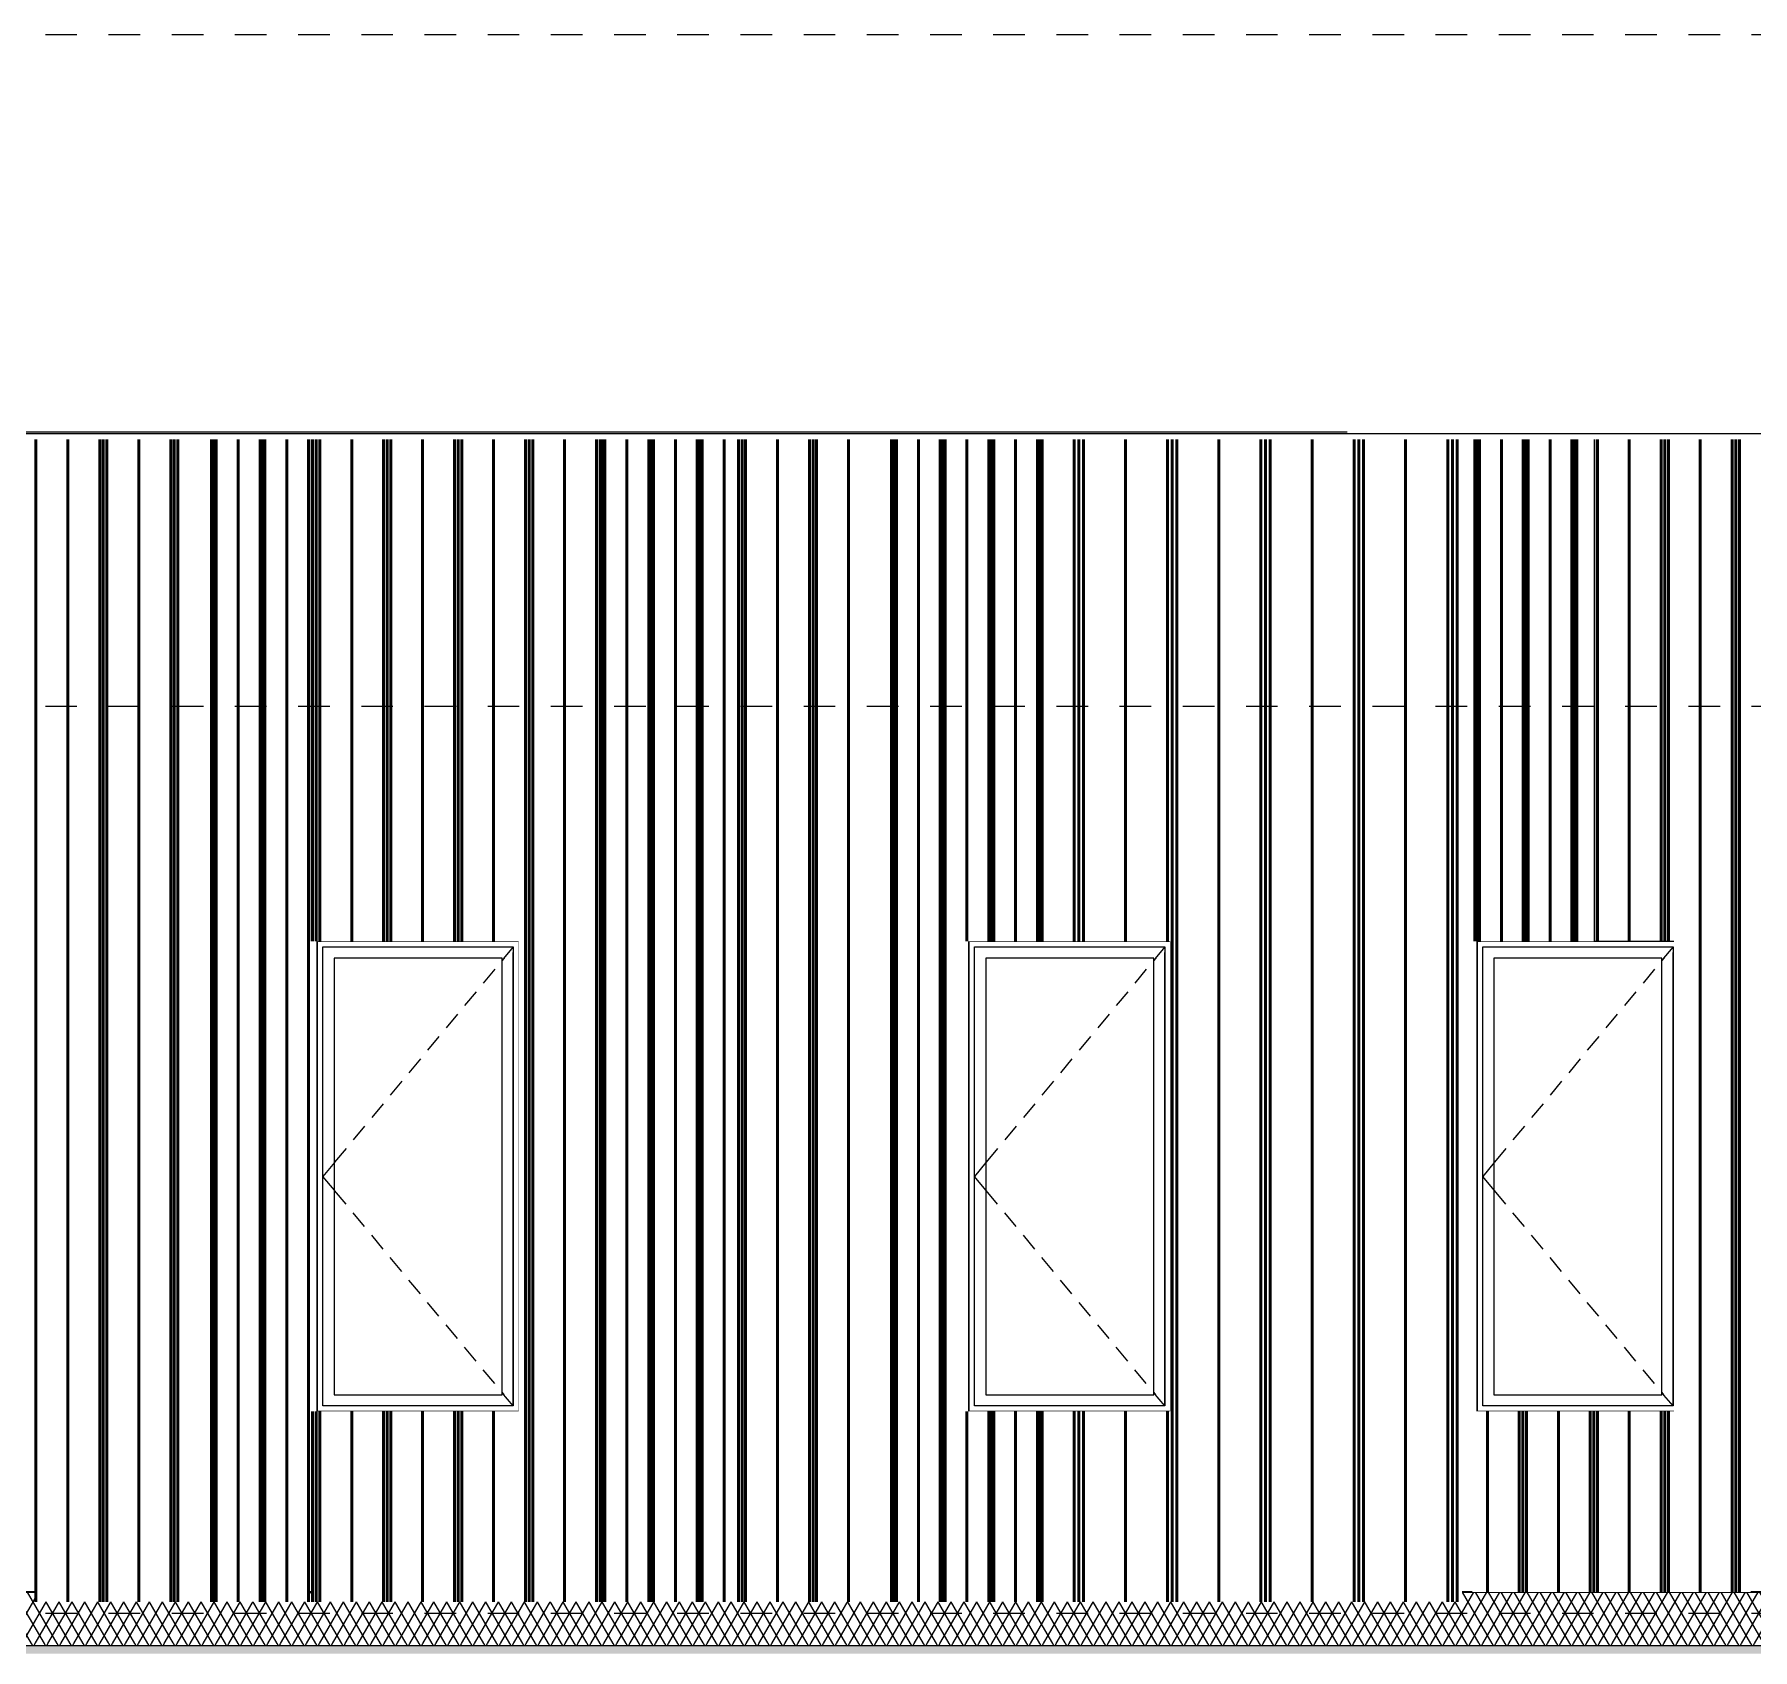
# Model space of a CAD drawing. Header units: millimetres. Extents: x -46169 to 174149, y -86316 to 18123.
# Drawn here: x 151737 to 159411, y -66892 to -59679 of the extents above; entities that cross this region are included whole.
import ezdxf

# ---------------------------------------------------------------- set-up
doc = ezdxf.new("R2010")
doc.units = ezdxf.units.MM
doc.header["$MEASUREMENT"] = 0
doc.linetypes.add('Dashed', pattern=[2822.222233, 1411.111116, -1411.111116])
doc.linetypes.add('Wipeout_Contour', pattern=[1000, 0, -1000])
for name, color, linetype, lineweight, true_color in [('0_Pen_No__105', 7, 'Continuous', 15, 0xa6a6a6), ('A-20-M_Roof_Pen_No__53', 7, 'Continuous', 35, 0x444444), ('New_A-20-M_Roof_Pen_No__149', 7, 'Continuous', 0, 0x2a2a2a), ('New_A-20-M_Roof_Pen_No__81', 7, 'Continuous', 20, 0x6a6a6a)]:
    doc.layers.add(name, color=color, linetype=linetype, lineweight=lineweight, true_color=true_color)
for name, color, linetype in [('A-20-M_Roof', 7, 'Continuous'), ('A-95-M_Elevation Hatch', 7, 'Continuous'), ('New_A-20-M_Roof', 7, 'Continuous'), ('New_A-25-M_Wall_Ext', 7, 'Continuous'), ('New_ArchiCAD Windows', 7, 'Continuous')]:
    doc.layers.add(name, color=color, linetype=linetype)
for name, color, linetype, lineweight in [('A-20-M_Roof_Pen_No__85', 8, 'Continuous', 20), ('A-95-M_Elevation Hatch_Pen_No__22', 8, 'Continuous', 50), ('New_A-20-M_Roof_Pen_No__85', 8, 'Continuous', 20), ('New_A-25-M_Wall_Ext_Pen_No__87', 8, 'Continuous', 20), ('New_ArchiCAD Windows_Pen_No__101', 252, 'Continuous', 15), ('New_ArchiCAD Windows_Pen_No__3', 7, 'Continuous', 18), ('New_ArchiCAD Windows_Pen_No__87', 8, 'Continuous', 20)]:
    doc.layers.add(name, color=color, linetype=linetype, lineweight=lineweight)
pattern_1 = [(60, (165992.32, -78878.83), (-43.30127, 25), []), (120, (165992.32, -78878.83), (43.30127, 25), [])]
pattern_2 = [(90, (166008.17, -78878.83), (-317, 0), []), (90, (165992.32, -78878.83), (-317, 0), []), (90, (165976.47, -78878.83), (-317, 0), []), (90, (166150.82, -78623.83), (-158.5, 0), [])]
pattern_3 = [(90, (166003.17, -78878.83), (-217, 0), []), (90, (165992.32, -78878.83), (-217, 0), []), (90, (165981.47, -78878.83), (-217, 0), []), (90, (166100.82, -78623.83), (-108.5, 0), [])]

# ---------------------------------------------------------------- blocks, each defined once
blk = doc.blocks.new('Section Elem_31_3', base_point=(165992.3, -78878.8))
at = {"color": 254, "linetype": 'Wipeout_Contour', "lineweight": 0, "ltscale": 818190.574748}
blk.add_wipeout([(157600.6, -61455.8), (147579.2, -61455.8), (147579.2, -61461.6), (147876, -61461.6), (157600.6, -61461.6)], dxfattribs=at).dxf.layer = 'New_A-25-M_Wall_Ext'
at = {"layer": 'New_A-25-M_Wall_Ext_Pen_No__87', "linetype": 'Continuous'}
blk.add_line((157600.6, -61455.8), (147579.2, -61455.8), dxfattribs=at)
blk = doc.blocks.new('Section Elem_32_3', base_point=(165992.3, -78878.8))
at = {"layer": 'New_A-25-M_Wall_Ext_Pen_No__87', "linetype": 'Continuous'}
blk.add_line((147637.3, -61461.6), (165902.7, -61461.6), dxfattribs=at)
at = {"color": 254, "linetype": 'Wipeout_Contour', "lineweight": 0, "ltscale": 664606.968308}
blk.add_wipeout([(153000.5, -63728.8), (153000.5, -65828.8), (153000.6, -65828.8), (153000.6, -63728.8)], dxfattribs=at).dxf.layer = 'New_A-25-M_Wall_Ext'
at = {"color": 254, "linetype": 'Wipeout_Contour', "lineweight": 0, "ltscale": 675341.635822}
blk.add_wipeout([(155910.8, -63728.8), (155910.7, -63728.8), (155910.7, -65828.8), (155910.8, -65828.8)], dxfattribs=at).dxf.layer = 'New_A-25-M_Wall_Ext'
blk = doc.blocks.new('Section Elem_34_3', base_point=(165992.3, -78878.8))
at = {"color": 254, "linetype": 'Wipeout_Contour', "lineweight": 0, "ltscale": 830445.753859}
blk.add_wipeout([(153000.6, -63778.8), (153000.6, -65778.8), (153025.6, -65778.8), (153025.6, -63803.8), (153025.6, -63778.8)], dxfattribs=at).dxf.layer = 'New_ArchiCAD Windows'
at = {"color": 254, "linetype": 'Wipeout_Contour', "lineweight": 0, "ltscale": 667876.409744}
blk.add_wipeout([(153900.5, -63778.8), (153875.6, -63778.8), (153875.6, -65778.8), (153900.5, -65778.8)], dxfattribs=at).dxf.layer = 'New_ArchiCAD Windows'
at = {"color": 254, "linetype": 'Wipeout_Contour', "lineweight": 0, "ltscale": 1495289.84867406}
blk.add_wipeout([(153900.5, -63728.8), (153000.6, -63728.8), (153000.6, -63778.8), (153025.6, -63778.8), (153025.6, -63753.8), (153192.9, -63753.8), (153875.6, -63753.8), (153875.6, -63778.8), (153900.5, -63778.8)], dxfattribs=at).dxf.layer = 'New_ArchiCAD Windows'
at = {"color": 254, "linetype": 'Wipeout_Contour', "lineweight": 0, "ltscale": 1335698.484461944}
blk.add_wipeout([(153000.6, -65778.8), (153000.6, -65828.8), (153900.5, -65828.8), (153900.5, -65778.8), (153875.6, -65778.8), (153875.6, -65803.8), (153025.6, -65803.8), (153025.6, -65778.8)], dxfattribs=at).dxf.layer = 'New_ArchiCAD Windows'
at = {"color": 254, "linetype": 'Wipeout_Contour', "lineweight": 0, "ltscale": 664789.691957}
blk.add_wipeout([(153075.6, -65753.8), (153075.6, -63803.8), (153025.6, -63803.8), (153025.6, -65753.8)], dxfattribs=at).dxf.layer = 'New_ArchiCAD Windows'
at = {"color": 254, "linetype": 'Wipeout_Contour', "lineweight": 0, "ltscale": 667737.739931}
blk.add_wipeout([(153825.6, -63803.8), (153825.6, -65753.8), (153875.6, -65753.8), (153875.6, -63803.8)], dxfattribs=at).dxf.layer = 'New_ArchiCAD Windows'
at = {"color": 254, "linetype": 'Wipeout_Contour', "lineweight": 0, "ltscale": 997082.467135}
blk.add_wipeout([(153875.6, -63753.8), (153025.6, -63753.8), (153025.6, -63803.8), (153075.6, -63803.8), (153825.6, -63803.8), (153875.6, -63803.8)], dxfattribs=at).dxf.layer = 'New_ArchiCAD Windows'
at = {"color": 254, "linetype": 'Wipeout_Contour', "lineweight": 0, "ltscale": 1001709.716392498}
blk.add_wipeout([(153025.6, -65753.8), (153025.6, -65803.8), (153875.6, -65803.8), (153875.6, -65753.8), (153825.6, -65753.8), (153075.6, -65753.8)], dxfattribs=at).dxf.layer = 'New_ArchiCAD Windows'
at = {"layer": 'New_ArchiCAD Windows_Pen_No__101', "linetype": 'Continuous'}
for p, q in [((153000.6, -63728.8), (153000.6, -63778.8)), ((153025.6, -63803.8), (153025.6, -63753.8)), ((153025.6, -63753.8), (153875.6, -63753.8)), ((153875.6, -63753.8), (153875.6, -63803.8)), ((153875.6, -63753.8), (153875.6, -63778.8)), ((153000.6, -63778.8), (153000.6, -65778.8)), ((153025.6, -65753.8), (153025.6, -63803.8)), ((153875.6, -65778.8), (153875.6, -63778.8)), ((153875.6, -63803.8), (153875.6, -65753.8)), ((153025.6, -65803.8), (153025.6, -65753.8)), ((153875.6, -65753.8), (153875.6, -65803.8)), ((153000.6, -65778.8), (153000.6, -65828.8)), ((153875.6, -65803.8), (153025.6, -65803.8)), ((153875.6, -65803.8), (153875.6, -65778.8))]:
    blk.add_line(p, q, dxfattribs=at)
at = {"layer": 'New_ArchiCAD Windows_Pen_No__87', "linetype": 'Continuous'}
for p, q in [((153000.5, -63728.8), (153900.5, -63728.8)), ((153000.5, -65828.8), (153000.5, -63728.8)), ((153900.5, -63728.8), (153900.5, -65828.8)), ((153900.5, -65828.8), (153000.5, -65828.8))]:
    blk.add_line(p, q, dxfattribs=at)
at = {"color": 254, "linetype": 'Wipeout_Contour', "lineweight": 0, "ltscale": 666263.692867}
blk.add_wipeout([(153825.6, -63803.8), (153075.6, -63803.8), (153075.6, -65753.8), (153825.6, -65753.8)], dxfattribs=at).dxf.layer = 'New_ArchiCAD Windows'
at = {"layer": 'New_ArchiCAD Windows_Pen_No__101', "linetype": 'Continuous'}
for p, q in [((153075.6, -63803.8), (153075.6, -65753.8)), ((153825.6, -63803.8), (153075.6, -63803.8)), ((153825.6, -65753.8), (153825.6, -63803.8)), ((153075.6, -65753.8), (153825.6, -65753.8))]:
    blk.add_line(p, q, dxfattribs=at)
at = {"layer": 'New_ArchiCAD Windows_Pen_No__3', "linetype": 'Continuous'}
for p, q in [((153875.6, -63753.8), (153824.5, -63815.4)), ((153792.6, -63853.9), (153741.5, -63915.5)), ((153709.6, -63954), (153658.5, -64015.5)), ((153626.6, -64054), (153575.6, -64115.6)), ((153543.6, -64154.1), (153492.6, -64215.7)), ((153460.7, -64254.2), (153409.6, -64315.8)), ((153377.7, -64354.2), (153326.6, -64415.8)), ((153294.7, -64454.3), (153243.6, -64515.9)), ((153211.7, -64554.4), (153160.6, -64616)), ((153128.7, -64654.4), (153077.7, -64716)), ((153076.6, -64717.3), (153025.6, -64778.8)), ((153076.6, -64840.4), (153025.6, -64778.8)), ((153128.7, -64903.2), (153077.7, -64841.6)), ((153211.7, -65003.3), (153160.6, -64941.7)), ((153294.7, -65103.4), (153243.6, -65041.8)), ((153377.7, -65203.4), (153326.6, -65141.8)), ((153460.7, -65303.5), (153409.6, -65241.9)), ((153543.6, -65403.6), (153492.6, -65342)), ((153626.6, -65503.6), (153575.6, -65442)), ((153709.6, -65603.7), (153658.5, -65542.1)), ((153792.6, -65703.8), (153741.5, -65642.2)), ((153875.6, -65803.8), (153824.5, -65742.3))]:
    blk.add_line(p, q, dxfattribs=at)
blk = doc.blocks.new('Section Elem_35_3', base_point=(165992.3, -78878.8))
at = {"color": 254, "linetype": 'Wipeout_Contour', "lineweight": 0, "ltscale": 1013102.241583564}
blk.add_wipeout([(155910.8, -63778.8), (155910.8, -65778.8), (155935.8, -65778.8), (155935.8, -65753.8), (155935.8, -63803.8), (155935.8, -63778.8)], dxfattribs=at).dxf.layer = 'New_ArchiCAD Windows'
at = {"color": 254, "linetype": 'Wipeout_Contour', "lineweight": 0, "ltscale": 678620.247784}
blk.add_wipeout([(156810.7, -63778.8), (156785.8, -63778.8), (156785.8, -65778.8), (156810.7, -65778.8)], dxfattribs=at).dxf.layer = 'New_ArchiCAD Windows'
at = {"color": 254, "linetype": 'Wipeout_Contour', "lineweight": 0, "ltscale": 1350888.944464685}
blk.add_wipeout([(156810.7, -63728.8), (155910.8, -63728.8), (155910.8, -63778.8), (155935.8, -63778.8), (155935.8, -63753.8), (156785.8, -63753.8), (156785.8, -63778.8), (156810.7, -63778.8)], dxfattribs=at).dxf.layer = 'New_ArchiCAD Windows'
at = {"color": 254, "linetype": 'Wipeout_Contour', "lineweight": 0, "ltscale": 1357126.848406341}
blk.add_wipeout([(155910.8, -65778.8), (155910.8, -65828.8), (156810.7, -65828.8), (156810.7, -65778.8), (156785.8, -65778.8), (156785.8, -65803.8), (155935.8, -65803.8), (155935.8, -65778.8)], dxfattribs=at).dxf.layer = 'New_ArchiCAD Windows'
at = {"color": 254, "linetype": 'Wipeout_Contour', "lineweight": 0, "ltscale": 675524.894413}
blk.add_wipeout([(155985.8, -65753.8), (155985.8, -63803.8), (155935.8, -63803.8), (155935.8, -65753.8)], dxfattribs=at).dxf.layer = 'New_ArchiCAD Windows'
at = {"color": 254, "linetype": 'Wipeout_Contour', "lineweight": 0, "ltscale": 678481.199121}
blk.add_wipeout([(156735.8, -63803.8), (156735.8, -65753.8), (156785.8, -65753.8), (156785.8, -63803.8)], dxfattribs=at).dxf.layer = 'New_ArchiCAD Windows'
at = {"color": 254, "linetype": 'Wipeout_Contour', "lineweight": 0, "ltscale": 1013228.158858933}
blk.add_wipeout([(156785.8, -63753.8), (155935.8, -63753.8), (155935.8, -63803.8), (155985.8, -63803.8), (156735.8, -63803.8), (156785.8, -63803.8)], dxfattribs=at).dxf.layer = 'New_ArchiCAD Windows'
at = {"color": 254, "linetype": 'Wipeout_Contour', "lineweight": 0, "ltscale": 1017782.005306421}
blk.add_wipeout([(155935.8, -65803.8), (156785.8, -65803.8), (156785.8, -65753.8), (156735.8, -65753.8), (155985.8, -65753.8), (155935.8, -65753.8)], dxfattribs=at).dxf.layer = 'New_ArchiCAD Windows'
at = {"layer": 'New_ArchiCAD Windows_Pen_No__101', "linetype": 'Continuous'}
for p, q in [((155910.8, -63728.8), (155910.8, -63778.8)), ((155935.8, -63803.8), (155935.8, -63753.8)), ((155935.8, -63753.8), (156785.8, -63753.8)), ((156785.8, -63753.8), (156785.8, -63803.8)), ((156785.8, -63753.8), (156785.8, -63778.8)), ((155910.8, -63778.8), (155910.8, -65778.8)), ((155935.8, -65753.8), (155935.8, -63803.8)), ((156785.8, -65778.8), (156785.8, -63778.8)), ((156785.8, -63803.8), (156785.8, -65753.8)), ((155935.8, -65803.8), (155935.8, -65753.8)), ((156785.8, -65753.8), (156785.8, -65803.8)), ((155910.8, -65778.8), (155910.8, -65828.8)), ((156785.8, -65803.8), (155935.8, -65803.8)), ((156785.8, -65803.8), (156785.8, -65778.8))]:
    blk.add_line(p, q, dxfattribs=at)
at = {"layer": 'New_ArchiCAD Windows_Pen_No__87', "linetype": 'Continuous'}
for p, q in [((155910.7, -65828.8), (155910.7, -63728.8)), ((155910.7, -63728.8), (156810.7, -63728.8)), ((156810.7, -63728.8), (156810.7, -65828.8)), ((156810.7, -65828.8), (155910.7, -65828.8))]:
    blk.add_line(p, q, dxfattribs=at)
at = {"color": 254, "linetype": 'Wipeout_Contour', "lineweight": 0, "ltscale": 677003.025435}
blk.add_wipeout([(155985.8, -65753.8), (156735.8, -65753.8), (156735.8, -63803.8), (155985.8, -63803.8)], dxfattribs=at).dxf.layer = 'New_ArchiCAD Windows'
at = {"layer": 'New_ArchiCAD Windows_Pen_No__101', "linetype": 'Continuous'}
for p, q in [((155985.8, -63803.8), (155985.8, -65753.8)), ((156735.8, -63803.8), (155985.8, -63803.8)), ((156735.8, -65753.8), (156735.8, -63803.8)), ((155985.8, -65753.8), (156735.8, -65753.8))]:
    blk.add_line(p, q, dxfattribs=at)
at = {"layer": 'New_ArchiCAD Windows_Pen_No__3', "linetype": 'Continuous'}
for p, q in [((156785.8, -63753.8), (156734.7, -63815.4)), ((156702.8, -63853.9), (156651.7, -63915.5)), ((156619.8, -63954), (156568.7, -64015.5)), ((156536.8, -64054), (156485.7, -64115.6)), ((156453.8, -64154.1), (156402.8, -64215.7)), ((156370.8, -64254.2), (156319.8, -64315.8)), ((156287.9, -64354.2), (156236.8, -64415.8)), ((156204.9, -64454.3), (156153.8, -64515.9)), ((156121.9, -64554.4), (156070.8, -64616)), ((156038.9, -64654.4), (155987.8, -64716)), ((155986.8, -64717.3), (155935.8, -64778.8)), ((155986.8, -64840.4), (155935.8, -64778.8)), ((156038.9, -64903.2), (155987.8, -64841.6)), ((156121.9, -65003.3), (156070.8, -64941.7)), ((156204.9, -65103.4), (156153.8, -65041.8)), ((156287.9, -65203.4), (156236.8, -65141.8)), ((156370.8, -65303.5), (156319.8, -65241.9)), ((156453.8, -65403.6), (156402.8, -65342)), ((156536.8, -65503.6), (156485.7, -65442)), ((156619.8, -65603.7), (156568.7, -65542.1)), ((156702.8, -65703.8), (156651.7, -65642.2)), ((156785.8, -65803.8), (156734.7, -65742.3))]:
    blk.add_line(p, q, dxfattribs=at)
blk = doc.blocks.new('Section Elem_36_3', base_point=(165992.3, -78878.8))
at = {"color": 254, "linetype": 'Wipeout_Contour', "lineweight": 0, "ltscale": 1025690.849709831}
blk.add_wipeout([(158180.4, -63778.8), (158180.4, -65778.8), (158205.3, -65778.8), (158205.3, -65753.8), (158205.3, -63803.8), (158205.3, -63778.8)], dxfattribs=at).dxf.layer = 'New_ArchiCAD Windows'
at = {"color": 254, "linetype": 'Wipeout_Contour', "lineweight": 0, "ltscale": 687019.370348}
blk.add_wipeout([(159080.3, -63778.8), (159055.4, -63778.8), (159055.4, -65778.8), (159080.3, -65778.8)], dxfattribs=at).dxf.layer = 'New_ArchiCAD Windows'
at = {"color": 254, "linetype": 'Wipeout_Contour', "lineweight": 0, "ltscale": 1367718.639658653}
blk.add_wipeout([(158180.4, -63778.8), (158205.3, -63778.8), (158205.3, -63753.8), (159055.4, -63753.8), (159055.4, -63778.8), (159080.3, -63778.8), (159080.3, -63728.8), (158180.4, -63728.8)], dxfattribs=at).dxf.layer = 'New_ArchiCAD Windows'
at = {"color": 254, "linetype": 'Wipeout_Contour', "lineweight": 0, "ltscale": 1373880.132222414}
blk.add_wipeout([(158180.4, -65778.8), (158180.4, -65828.8), (159080.3, -65828.8), (159080.3, -65778.8), (159055.4, -65778.8), (159055.4, -65803.8), (158205.3, -65803.8), (158205.3, -65778.8)], dxfattribs=at).dxf.layer = 'New_ArchiCAD Windows'
at = {"color": 254, "linetype": 'Wipeout_Contour', "lineweight": 0, "ltscale": 683917.562652}
blk.add_wipeout([(158255.3, -65753.8), (158255.3, -63803.8), (158205.3, -63803.8), (158205.3, -65753.8)], dxfattribs=at).dxf.layer = 'New_ArchiCAD Windows'
at = {"color": 254, "linetype": 'Wipeout_Contour', "lineweight": 0, "ltscale": 686880.038723}
blk.add_wipeout([(159005.3, -63803.8), (159005.3, -65753.8), (159055.3, -65753.8), (159055.3, -63803.8)], dxfattribs=at).dxf.layer = 'New_ArchiCAD Windows'
at = {"color": 254, "linetype": 'Wipeout_Contour', "lineweight": 0, "ltscale": 514097.861819}
blk.add_wipeout([(159055.4, -63803.8), (159055.4, -63778.8), (159055.3, -63753.8)], dxfattribs=at).dxf.layer = 'New_ArchiCAD Windows'
at = {"color": 254, "linetype": 'Wipeout_Contour', "lineweight": 0, "ltscale": 516360.971211}
blk.add_wipeout([(159055.3, -65753.8), (159055.4, -65803.8), (159055.4, -65778.8)], dxfattribs=at).dxf.layer = 'New_ArchiCAD Windows'
at = {"color": 254, "linetype": 'Wipeout_Contour', "lineweight": 0, "ltscale": 1025849.676412096}
blk.add_wipeout([(159055.3, -63753.8), (158205.3, -63753.8), (158205.3, -63803.8), (158255.3, -63803.8), (159005.3, -63803.8), (159055.3, -63803.8)], dxfattribs=at).dxf.layer = 'New_ArchiCAD Windows'
at = {"color": 254, "linetype": 'Wipeout_Contour', "lineweight": 0, "ltscale": 1030347.740369271}
blk.add_wipeout([(158205.3, -65803.8), (159055.3, -65803.8), (159055.3, -65753.8), (159005.3, -65753.8), (158255.3, -65753.8), (158205.3, -65753.8)], dxfattribs=at).dxf.layer = 'New_ArchiCAD Windows'
at = {"layer": 'New_ArchiCAD Windows_Pen_No__101', "linetype": 'Continuous'}
for p, q in [((158180.4, -63728.8), (158180.4, -63778.8)), ((158205.3, -63803.8), (158205.3, -63753.8)), ((158205.3, -63753.8), (159055.3, -63753.8)), ((159055.3, -63753.8), (159055.3, -63803.8)), ((159055.4, -63753.8), (159055.4, -63778.8)), ((158180.4, -63778.8), (158180.4, -65778.8)), ((158205.3, -65753.8), (158205.3, -63803.8)), ((159055.3, -63803.8), (159055.3, -65753.8)), ((159055.4, -65778.8), (159055.4, -63778.8)), ((158205.3, -65803.8), (158205.3, -65753.8)), ((159055.3, -65753.8), (159055.3, -65803.8)), ((158180.4, -65778.8), (158180.4, -65828.8)), ((159055.3, -65803.8), (158205.3, -65803.8)), ((159055.4, -65803.8), (159055.4, -65778.8))]:
    blk.add_line(p, q, dxfattribs=at)
at = {"layer": 'New_ArchiCAD Windows_Pen_No__87', "linetype": 'Continuous'}
for p, q in [((158180.3, -63728.8), (159080.3, -63728.8)), ((158180.3, -65828.8), (158180.3, -63728.8)), ((159080.3, -63728.8), (159080.3, -65828.8)), ((159080.3, -65828.8), (158180.3, -65828.8))]:
    blk.add_line(p, q, dxfattribs=at)
at = {"color": 254, "linetype": 'Wipeout_Contour', "lineweight": 0, "ltscale": 685398.780605}
blk.add_wipeout([(158255.3, -65753.8), (159005.3, -65753.8), (159005.3, -63803.8), (158255.3, -63803.8)], dxfattribs=at).dxf.layer = 'New_ArchiCAD Windows'
at = {"layer": 'New_ArchiCAD Windows_Pen_No__101', "linetype": 'Continuous'}
for p, q in [((158255.3, -63803.8), (158255.3, -65753.8)), ((159005.3, -63803.8), (158255.3, -63803.8)), ((159005.3, -65753.8), (159005.3, -63803.8)), ((158255.3, -65753.8), (159005.3, -65753.8))]:
    blk.add_line(p, q, dxfattribs=at)
at = {"layer": 'New_ArchiCAD Windows_Pen_No__3', "linetype": 'Continuous'}
for p, q in [((159055.3, -63753.8), (159004.3, -63815.4)), ((158972.4, -63853.9), (158921.3, -63915.5)), ((158889.4, -63954), (158838.3, -64015.5)), ((158806.4, -64054), (158755.3, -64115.6)), ((158723.4, -64154.1), (158672.3, -64215.7)), ((158640.4, -64254.2), (158589.4, -64315.8)), ((158557.4, -64354.2), (158506.4, -64415.8)), ((158474.5, -64454.3), (158423.4, -64515.9)), ((158391.5, -64554.4), (158340.4, -64616)), ((158308.5, -64654.4), (158257.4, -64716)), ((158256.4, -64717.3), (158205.3, -64778.8)), ((158256.4, -64840.4), (158205.3, -64778.8)), ((158308.5, -64903.2), (158257.4, -64841.6)), ((158391.5, -65003.3), (158340.4, -64941.7)), ((158474.5, -65103.4), (158423.4, -65041.8)), ((158557.4, -65203.4), (158506.4, -65141.8)), ((158640.4, -65303.5), (158589.4, -65241.9)), ((158723.4, -65403.6), (158672.3, -65342)), ((158806.4, -65503.6), (158755.3, -65442)), ((158889.4, -65603.7), (158838.3, -65542.1)), ((158972.4, -65703.8), (158921.3, -65642.2)), ((159055.3, -65803.8), (159004.3, -65742.3))]:
    blk.add_line(p, q, dxfattribs=at)
blk = doc.blocks.new('Section Elem_163_3', base_point=(165992.3, -78878.8))
at = {"color": 254, "linetype": 'Wipeout_Contour', "lineweight": 0, "ltscale": 679114.353024}
blk.add_wipeout([(166087, -66864.8), (145921.8, -66864.8), (145921.8, -66874.8), (166087, -66874.8)], dxfattribs=at).dxf.layer = 'New_A-20-M_Roof'
at = {"layer": 'New_A-20-M_Roof_Pen_No__81', "linetype": 'Continuous', "lineweight": 0, "true_color": 0x353535}
blk.add_hatch(color=250, dxfattribs=at).paths.add_polyline_path([(145921.8, -66874.8), (145921.8, -66909.8), (166087, -66909.8), (166087, -66874.8)])
at = {"layer": 'New_A-20-M_Roof_Pen_No__85', "linetype": 'Continuous'}
h = blk.add_hatch(dxfattribs=at)
h.set_pattern_fill('Batt_Insulation_0003', color=256, style=0, pattern_type=2)
h.set_pattern_definition(pattern_1)
h.paths.add_polyline_path([(166087, -66864.8), (145921.8, -66864.8), (145921.8, -66874.8), (166087, -66874.8)])
at = {"layer": 'New_A-20-M_Roof_Pen_No__149', "linetype": 'Continuous'}
blk.add_line((166087, -66874.8), (145921.8, -66874.8), dxfattribs=at)
blk = doc.blocks.new('Section Elem_164_3', base_point=(165992.3, -78878.8))
at = {"color": 254, "linetype": 'Wipeout_Contour', "lineweight": 0, "ltscale": 1157413.608087507}
blk.add_wipeout([(147029.6, -66599.8), (147019.2, -66600.1), (151217.4, -66635), (159709.1, -66635), (159709.1, -66600.2), (147272, -66600.2), (147272, -66599.8)], dxfattribs=at).dxf.layer = 'A-20-M_Roof'
at = {"color": 254, "linetype": 'Wipeout_Contour', "lineweight": 0, "ltscale": 1367335.204465467}
blk.add_wipeout([(147754.1, -66864.8), (166087, -66864.8), (166087, -66679.5), (166087, -66613.6), (164879.3, -66635), (151217.4, -66635), (148789.7, -66631.6), (147754.1, -66631.9)], dxfattribs=at).dxf.layer = 'A-20-M_Roof'
at = {"layer": 'A-20-M_Roof_Pen_No__85', "linetype": 'Continuous'}
h = blk.add_hatch(dxfattribs=at)
h.set_pattern_fill('Batt_Insulation_0003', color=256, style=0, pattern_type=2)
h.set_pattern_definition(pattern_1)
h.paths.add_polyline_path([(147754.1, -66864.8), (166087, -66864.8), (166087, -66679.5), (166087, -66613.6), (164879.3, -66635), (151217.4, -66635), (148789.7, -66631.6), (147754.1, -66631.9)])
at = {"layer": 'A-20-M_Roof_Pen_No__53', "linetype": 'Continuous', "flags": 128}
blk.add_lwpolyline([(166087, -66613.6), (164879.3, -66635), (151217.4, -66635), (148789.7, -66631.6), (147754.1, -66631.9)], dxfattribs=at)
blk = doc.blocks.new('A04 Atrium Longitudinal Section_STORY_MARKER', base_point=(165992.3, -78878.8))
at = {"layer": '0_Pen_No__105', "linetype": 'Dashed', "ltscale": 0.1}
for p, q in [((140779.4, -59678.8), (170486.5, -59678.8)), ((140779.4, -62678.8), (170486.5, -62678.8)), ((140779.4, -66728.8), (170486.5, -66728.8))]:
    blk.add_line(p, q, dxfattribs=at)

msp = doc.modelspace()

# ---------------------------------------------------------------- block references
at = {"layer": 'New_A-20-M_Roof'}
msp.add_blockref('Section Elem_163_3', (165992.3, -78878.8), dxfattribs=at)
at = {"layer": 'New_A-25-M_Wall_Ext'}
msp.add_blockref('Section Elem_31_3', (165992.3, -78878.8), dxfattribs=at)

# ---------------------------------------------------------------- next in the draw order: block references
at = {"layer": 'A-20-M_Roof'}
msp.add_blockref('Section Elem_164_3', (165992.3, -78878.8), dxfattribs=at)
at = {"layer": 'New_A-25-M_Wall_Ext'}
msp.add_blockref('Section Elem_32_3', (165992.3, -78878.8), dxfattribs=at)

# ---------------------------------------------------------------- next in the draw order: block references
at = {"layer": 'New_ArchiCAD Windows'}
for name in ['Section Elem_34_3', 'Section Elem_35_3', 'Section Elem_36_3']:
    msp.add_blockref(name, (165992.3, -78878.8), dxfattribs=at)

# ---------------------------------------------------------------- next in the draw order: wipeouts: each hides what was drawn before it
at = {"color": 254, "linetype": 'Wipeout_Contour', "lineweight": 0, "ltscale": 1332071.932225183}
msp.add_wipeout([(154257.6, -61487.8), (154257.6, -66678.8), (152979.1, -66678.8), (152979.1, -65828.8), (153900.5, -65828.8), (153900.5, -63728.8), (152968.2, -63728.8), (152968.2, -61487.8)], dxfattribs=at).dxf.layer = 'A-95-M_Elevation Hatch'
at = {"color": 254, "linetype": 'Wipeout_Contour', "lineweight": 0, "ltscale": 1356734.749641071}
msp.add_wipeout([(158113, -61487.8), (158113, -66678.8), (156266.3, -66678.8), (156266.3, -65828.8), (156810.7, -65828.8), (156810.7, -63728.8), (156266.3, -63728.8), (156266.3, -61487.8)], dxfattribs=at).dxf.layer = 'A-95-M_Elevation Hatch'
at = {"color": 254, "linetype": 'Wipeout_Contour', "lineweight": 0, "ltscale": 1371258.455932564}
msp.add_wipeout([(159401.2, -61487.8), (159401.2, -66635), (158158.9, -66635), (158158.9, -65828.8), (159059.6, -65828.8), (159059.6, -63725.6), (158700.2, -63725.6), (158700.2, -61487.8)], dxfattribs=at).dxf.layer = 'A-95-M_Elevation Hatch'

# ---------------------------------------------------------------- next in the draw order: hatches: boundary and pattern name
at = {"layer": 'A-95-M_Elevation Hatch_Pen_No__22', "linetype": 'Continuous'}
h = msp.add_hatch(dxfattribs=at)
h.set_pattern_fill('cladding_vertical_1_0003', color=256, style=0, pattern_type=2)
h.set_pattern_definition(pattern_2)
h.paths.add_polyline_path([(154257.6, -61487.8), (154257.6, -66678.8), (152979.1, -66678.8), (152979.1, -65828.8), (153900.5, -65828.8), (153900.5, -63728.8), (152968.2, -63728.8), (152968.2, -61487.8)])
h = msp.add_hatch(dxfattribs=at)
h.set_pattern_fill('cladding_vertical2_0003', color=256, style=0, pattern_type=2)
h.set_pattern_definition([(90, (166013.17, -78878.83), (-417, 0), []), (90, (165992.32, -78878.83), (-417, 0), []), (90, (165971.47, -78878.83), (-417, 0), []), (90, (166200.82, -78623.83), (-208.5, 0), [])])
h.paths.add_polyline_path([(158113, -61487.8), (158113, -66678.8), (156266.3, -66678.8), (156266.3, -65828.8), (156810.7, -65828.8), (156810.7, -63728.8), (156266.3, -63728.8), (156266.3, -61487.8)])
h = msp.add_hatch(dxfattribs=at)
h.set_pattern_fill('cladding_vertical_1_0003', color=256, style=0, pattern_type=2)
h.set_pattern_definition(pattern_2)
h.paths.add_polyline_path([(159401.2, -61487.8), (159401.2, -66635), (158158.9, -66635), (158158.9, -65828.8), (159059.6, -65828.8), (159059.6, -63725.6), (158700.2, -63725.6), (158700.2, -61487.8)])

# ---------------------------------------------------------------- next in the draw order: wipeouts: each hides what was drawn before it
at = {"color": 254, "linetype": 'Wipeout_Contour', "lineweight": 0, "ltscale": 662502.398774}
msp.add_wipeout([(152968.2, -61487.8), (152968.2, -66678.8), (152445.8, -66678.8), (152445.8, -61487.8)], dxfattribs=at).dxf.layer = 'A-95-M_Elevation Hatch'
at = {"color": 254, "linetype": 'Wipeout_Contour', "lineweight": 0, "ltscale": 669300.579389}
msp.add_wipeout([(154839.6, -61487.8), (154839.6, -66678.8), (154257.6, -66678.8), (154257.6, -61487.8)], dxfattribs=at).dxf.layer = 'A-95-M_Elevation Hatch'
at = {"color": 254, "linetype": 'Wipeout_Contour', "lineweight": 0, "ltscale": 1350206.586353061}
msp.add_wipeout([(156266.3, -61487.8), (156266.3, -63728.8), (155889.4, -63728.8), (155889.4, -65828.8), (156266.3, -65828.8), (156266.3, -66678.8), (155507.4, -66678.8), (155507.4, -61487.8)], dxfattribs=at).dxf.layer = 'A-95-M_Elevation Hatch'
at = {"color": 254, "linetype": 'Wipeout_Contour', "lineweight": 0, "ltscale": 681334.637791}
msp.add_wipeout([(158700.2, -61487.8), (158700.2, -63728.8), (158113, -63728.8), (158113, -61487.8)], dxfattribs=at).dxf.layer = 'A-95-M_Elevation Hatch'

# ---------------------------------------------------------------- next in the draw order: hatches: boundary and pattern name
at = {"layer": 'A-95-M_Elevation Hatch_Pen_No__22', "linetype": 'Continuous'}
h = msp.add_hatch(dxfattribs=at)
h.set_pattern_fill('cladding_vertical__0003', color=256, style=0, pattern_type=2)
h.set_pattern_definition(pattern_3)
h.paths.add_polyline_path([(152968.2, -61487.8), (152968.2, -66678.8), (152445.8, -66678.8), (152445.8, -61487.8)])
h = msp.add_hatch(dxfattribs=at)
h.set_pattern_fill('cladding_vertical__0003', color=256, style=0, pattern_type=2)
h.set_pattern_definition(pattern_3)
h.paths.add_polyline_path([(154839.6, -61487.8), (154839.6, -66678.8), (154257.6, -66678.8), (154257.6, -61487.8)])
h = msp.add_hatch(dxfattribs=at)
h.set_pattern_fill('cladding_vertical__0003', color=256, style=0, pattern_type=2)
h.set_pattern_definition(pattern_3)
h.paths.add_polyline_path([(156266.3, -61487.8), (156266.3, -63728.8), (155889.4, -63728.8), (155889.4, -65828.8), (156266.3, -65828.8), (156266.3, -66678.8), (155507.4, -66678.8), (155507.4, -61487.8)])
h = msp.add_hatch(dxfattribs=at)
h.set_pattern_fill('cladding_vertical__0003', color=256, style=0, pattern_type=2)
h.set_pattern_definition(pattern_3)
h.paths.add_polyline_path([(158700.2, -61487.8), (158700.2, -63728.8), (158113, -63728.8), (158113, -61487.8)])

# ---------------------------------------------------------------- next in the draw order: wipeouts: each hides what was drawn before it
at = {"color": 254, "linetype": 'Wipeout_Contour', "lineweight": 0, "ltscale": 660232.605775}
msp.add_wipeout([(152445.8, -61487.8), (152445.8, -66678.8), (151736.9, -66678.8), (151736.9, -61487.8)], dxfattribs=at).dxf.layer = 'A-95-M_Elevation Hatch'
at = {"color": 254, "linetype": 'Wipeout_Contour', "lineweight": 0, "ltscale": 671610.036025}
msp.add_wipeout([(155507.4, -61487.8), (155507.4, -66678.8), (154839.6, -66678.8), (154839.6, -61487.8)], dxfattribs=at).dxf.layer = 'A-95-M_Elevation Hatch'

# ---------------------------------------------------------------- next in the draw order: hatches: boundary and pattern name
at = {"layer": 'A-95-M_Elevation Hatch_Pen_No__22', "linetype": 'Continuous'}
h = msp.add_hatch(dxfattribs=at)
h.set_pattern_fill('cladding_vertical_1_0003', color=256, style=0, pattern_type=2)
h.set_pattern_definition(pattern_2)
h.paths.add_polyline_path([(152445.8, -61487.8), (152445.8, -66678.8), (151736.9, -66678.8), (151736.9, -61487.8)])
h = msp.add_hatch(dxfattribs=at)
h.set_pattern_fill('cladding_vertical_1_0003', color=256, style=0, pattern_type=2)
h.set_pattern_definition(pattern_2)
h.paths.add_polyline_path([(155507.4, -61487.8), (155507.4, -66678.8), (154839.6, -66678.8), (154839.6, -61487.8)])

# ---------------------------------------------------------------- next in the draw order: block references
at = {"linetype": 'Continuous', "lineweight": 0}
msp.add_blockref('A04 Atrium Longitudinal Section_STORY_MARKER', (165992.3, -78878.8), dxfattribs=at)

doc.saveas('drawing.dxf')
